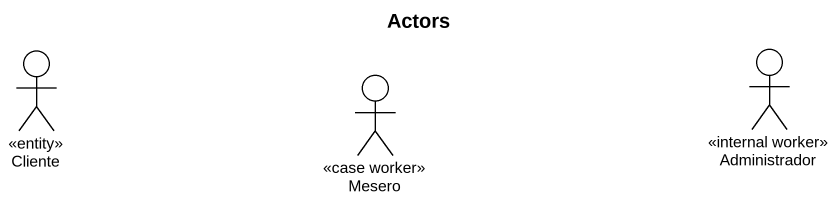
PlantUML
@startuml
title Actors
actor Cliente <<entity>>
actor Mesero <<case worker>>
actor Administrador <<internal worker>>
@enduml
